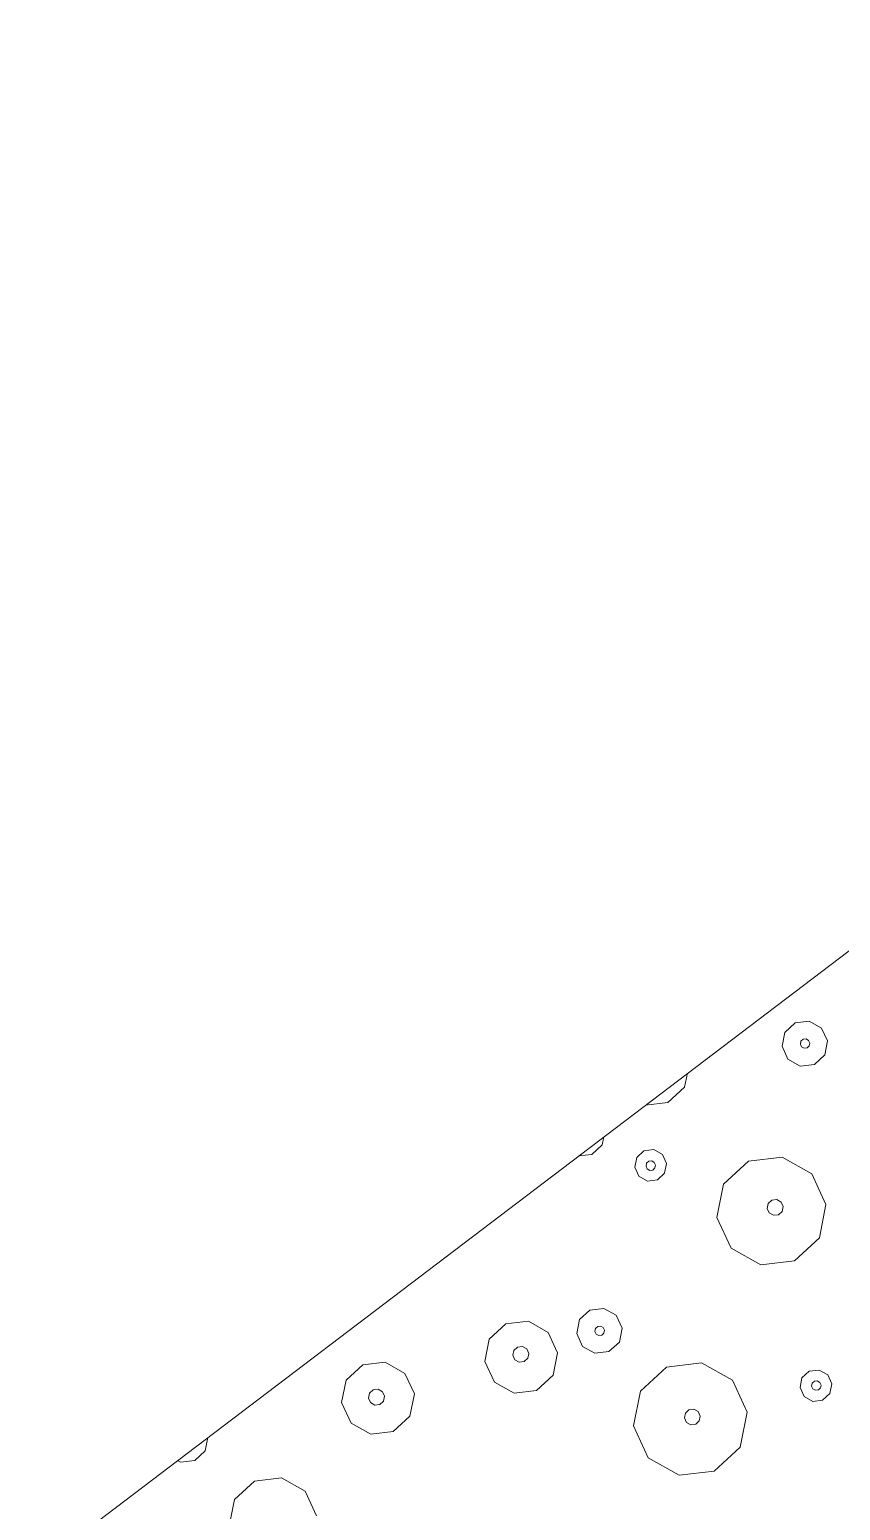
# Model space of a CAD drawing. Header units: metres. Extents: x -2858 to 512, y -1995 to 1252.
# Drawn here: x -468.06 to -465.23, y -185.13 to -179.96 of the extents above; entities that cross this region are included whole.
import ezdxf

# ---------------------------------------------------------------- set-up
doc = ezdxf.new("R2010")
doc.units = ezdxf.units.M
doc.layers.add('Calque commun', color=7, linetype='Continuous')

# ---------------------------------------------------------------- blocks, each defined once
blk = doc.blocks.new('pattern')
at = {"layer": 'Calque commun', "color": 54, "linetype": 'Continuous', "lineweight": 9}
for p, q in [((95.4791, 103.3531), (95.5089, 103.3707)), ((95.5089, 103.3707), (95.5434, 103.3674)), ((95.5434, 103.3674), (95.5693, 103.3445)), ((95.4653, 103.3214), (95.4791, 103.3531)), ((95.4729, 103.2876), (95.4653, 103.3214)), ((95.5031, 103.3185), (95.5072, 103.328)), ((95.5054, 103.3084), (95.5031, 103.3185)), ((95.5132, 103.3015), (95.5054, 103.3084)), ((95.5072, 103.328), (95.5162, 103.3333)), ((95.5162, 103.3333), (95.5265, 103.3323)), ((95.5324, 103.3058), (95.5235, 103.3005)), ((95.5265, 103.3323), (95.5343, 103.3255)), ((95.5366, 103.3153), (95.5324, 103.3058)), ((95.5343, 103.3255), (95.5366, 103.3153)), ((95.5768, 103.3107), (95.5631, 103.279)), ((95.5693, 103.3445), (95.5768, 103.3107)), ((95.4988, 103.2647), (95.4729, 103.2876)), ((95.5333, 103.2614), (95.4988, 103.2647)), ((95.5235, 103.3005), (95.5132, 103.3015)), ((95.5631, 103.279), (95.5333, 103.2614)), ((95.7508, 103.1988), (95.8573, 103.2616)), ((95.8573, 103.2616), (95.9803, 103.2499)), ((95.9803, 103.2499), (96.073, 103.1681)), ((95.7016, 103.0854), (95.7508, 103.1988)), ((96.073, 103.1681), (96.0998, 103.0474)), ((95.7285, 102.9647), (95.7016, 103.0854)), ((95.8629, 103.0696), (95.8697, 103.0855)), ((95.8666, 103.0527), (95.8629, 103.0696)), ((95.8796, 103.0413), (95.8666, 103.0527)), ((95.8697, 103.0855), (95.8847, 103.0943)), ((95.8847, 103.0943), (95.9019, 103.0927)), ((95.9117, 103.0484), (95.8968, 103.0396)), ((95.9019, 103.0927), (95.9148, 103.0812)), ((95.9186, 103.0643), (95.9117, 103.0484)), ((95.9148, 103.0812), (95.9186, 103.0643)), ((96.0998, 103.0474), (96.0507, 102.934)), ((95.8968, 103.0396), (95.8796, 103.0413)), ((95.0263, 102.9201), (95.1285, 102.9805)), ((95.1285, 102.9805), (95.2467, 102.9692)), ((95.2467, 102.9692), (95.3356, 102.8907)), ((95.8212, 102.8829), (95.7285, 102.9647)), ((94.9791, 102.8113), (95.0263, 102.9201)), ((96.0507, 102.934), (95.9442, 102.8712)), ((95.3356, 102.8907), (95.3614, 102.7748)), ((95.9442, 102.8712), (95.8212, 102.8829)), ((95.0049, 102.6954), (94.9791, 102.8113)), ((95.1244, 102.7971), (95.1313, 102.8129)), ((95.1282, 102.7802), (95.1244, 102.7971)), ((95.1313, 102.8129), (95.1462, 102.8217)), ((95.1462, 102.8217), (95.1634, 102.8201)), ((95.1634, 102.8201), (95.1764, 102.8086)), ((95.1802, 102.7917), (95.1733, 102.7759)), ((95.1764, 102.8086), (95.1802, 102.7917)), ((95.1412, 102.7687), (95.1282, 102.7802)), ((95.1584, 102.7671), (95.1412, 102.7687)), ((95.1733, 102.7759), (95.1584, 102.7671)), ((95.3614, 102.7748), (95.3142, 102.666)), ((95.0939, 102.6169), (95.0049, 102.6954)), ((95.8232, 102.6772), (95.8658, 102.7024)), ((95.8658, 102.7024), (95.915, 102.6977)), ((95.915, 102.6977), (95.9521, 102.6649)), ((95.3142, 102.666), (95.212, 102.6056)), ((95.8035, 102.6319), (95.8232, 102.6772)), ((95.8657, 102.6267), (95.8699, 102.6363)), ((95.8699, 102.6363), (95.8788, 102.6415)), ((95.8788, 102.6415), (95.8891, 102.6405)), ((95.8891, 102.6405), (95.8969, 102.6337)), ((95.8969, 102.6337), (95.8992, 102.6235)), ((95.9521, 102.6649), (95.9628, 102.6167)), ((95.212, 102.6056), (95.0939, 102.6169)), ((95.8143, 102.5836), (95.8035, 102.6319)), ((95.8514, 102.5509), (95.8143, 102.5836)), ((95.868, 102.6166), (95.8657, 102.6267)), ((95.8758, 102.6097), (95.868, 102.6166)), ((95.8861, 102.6087), (95.8758, 102.6097)), ((95.8951, 102.614), (95.8861, 102.6087)), ((95.8992, 102.6235), (95.8951, 102.614)), ((95.9628, 102.6167), (95.9432, 102.5713)), ((96.0383, 102.5668), (96.1064, 102.6071)), ((96.1064, 102.6071), (96.1851, 102.5996)), ((96.1851, 102.5996), (96.2444, 102.5472)), ((94.577, 102.4974), (94.5967, 102.5428)), ((94.5967, 102.5428), (94.6393, 102.5679)), ((94.6393, 102.5679), (94.6885, 102.5632)), ((94.6885, 102.5632), (94.7255, 102.5305)), ((94.7255, 102.5305), (94.7363, 102.4822)), ((95.9006, 102.5462), (95.8514, 102.5509)), ((95.9432, 102.5713), (95.9006, 102.5462)), ((96.0068, 102.4943), (96.0383, 102.5668)), ((96.2444, 102.5472), (96.2616, 102.47)), ((94.5878, 102.4491), (94.577, 102.4974)), ((94.6392, 102.4923), (94.6433, 102.5018)), ((94.6415, 102.4821), (94.6392, 102.4923)), ((94.6492, 102.4753), (94.6415, 102.4821)), ((94.6433, 102.5018), (94.6523, 102.5071)), ((94.6523, 102.5071), (94.6626, 102.5061)), ((94.6685, 102.4796), (94.6596, 102.4743)), ((94.6626, 102.5061), (94.6704, 102.4992)), ((94.6727, 102.4891), (94.6685, 102.4796)), ((94.6704, 102.4992), (94.6727, 102.4891)), ((94.7363, 102.4822), (94.7166, 102.4369)), ((96.024, 102.4171), (96.0068, 102.4943)), ((96.0998, 102.4769), (96.1067, 102.4928)), ((96.1067, 102.4928), (96.1216, 102.5016)), ((96.1216, 102.5016), (96.1388, 102.4999)), ((96.1388, 102.4999), (96.1518, 102.4885)), ((96.1518, 102.4885), (96.1555, 102.4716)), ((94.6248, 102.4164), (94.5878, 102.4491)), ((94.6596, 102.4743), (94.6492, 102.4753)), ((94.7166, 102.4369), (94.674, 102.4117)), ((95.291, 102.4092), (95.3208, 102.4268)), ((95.3208, 102.4268), (95.3553, 102.4235)), ((96.1036, 102.46), (96.0998, 102.4769)), ((96.1165, 102.4486), (96.1036, 102.46)), ((96.1338, 102.4469), (96.1165, 102.4486)), ((96.1487, 102.4557), (96.1338, 102.4469)), ((96.1555, 102.4716), (96.1487, 102.4557)), ((96.2616, 102.47), (96.2302, 102.3974)), ((94.674, 102.4117), (94.6248, 102.4164)), ((95.2772, 102.3774), (95.291, 102.4092)), ((95.2848, 102.3437), (95.2772, 102.3774)), ((95.3167, 102.3747), (95.3208, 102.3842)), ((95.3189, 102.3645), (95.3167, 102.3747)), ((95.3208, 102.3842), (95.3297, 102.3895)), ((95.3297, 102.3895), (95.3401, 102.3885)), ((95.3401, 102.3885), (95.3479, 102.3816)), ((95.3479, 102.3816), (95.3501, 102.3715)), ((95.3553, 102.4235), (95.3812, 102.4006)), ((95.3812, 102.4006), (95.3887, 102.3668)), ((96.0833, 102.3647), (96.024, 102.4171)), ((96.2302, 102.3974), (96.162, 102.3572)), ((95.3107, 102.3207), (95.2848, 102.3437)), ((95.3267, 102.3577), (95.3189, 102.3645)), ((95.3371, 102.3567), (95.3267, 102.3577)), ((95.346, 102.362), (95.3371, 102.3567)), ((95.375, 102.3351), (95.3452, 102.3175)), ((95.3501, 102.3715), (95.346, 102.362)), ((95.3887, 102.3668), (95.375, 102.3351)), ((96.162, 102.3572), (96.0833, 102.3647)), ((96.4788, 102.2893), (96.547, 102.3295)), ((96.547, 102.3295), (96.6257, 102.322)), ((95.0077, 102.2532), (95.0504, 102.2784)), ((95.0504, 102.2784), (95.1291, 102.2709)), ((95.1291, 102.2709), (95.1884, 102.2185)), ((95.3452, 102.3175), (95.3107, 102.3207)), ((96.4474, 102.2167), (96.4788, 102.2893)), ((96.6257, 102.322), (96.685, 102.2696)), ((96.9867, 102.2318), (97.0245, 102.3189)), ((96.5547, 102.2167), (96.5696, 102.2255)), ((96.5696, 102.2255), (96.5868, 102.2239)), ((96.5868, 102.2239), (96.5998, 102.2124)), ((96.685, 102.2696), (96.7022, 102.1924)), ((97.0073, 102.1391), (96.9867, 102.2318)), ((95.1884, 102.2185), (95.1885, 102.2181)), ((95.3682, 102.1833), (95.3926, 102.1976)), ((95.3926, 102.1976), (95.4418, 102.193)), ((95.4418, 102.193), (95.4765, 102.1623)), ((96.4646, 102.1395), (96.4474, 102.2167)), ((96.5478, 102.2009), (96.5547, 102.2167)), ((96.5516, 102.184), (96.5478, 102.2009)), ((96.5645, 102.1725), (96.5516, 102.184)), ((96.5818, 102.1709), (96.5645, 102.1725)), ((96.5967, 102.1797), (96.5818, 102.1709)), ((96.6035, 102.1955), (96.5967, 102.1797)), ((96.5998, 102.2124), (96.6035, 102.1955)), ((96.7022, 102.1924), (96.6707, 102.1198)), ((96.5239, 102.0871), (96.4646, 102.1395)), ((96.6707, 102.1198), (96.6026, 102.0796)), ((97.0785, 102.0763), (97.0073, 102.1391)), ((97.2548, 102.1156), (97.173, 102.0673)), ((96.6026, 102.0796), (96.5239, 102.0871)), ((97.173, 102.0673), (97.0785, 102.0763)), ((97.0741, 101.8526), (97.1149, 101.8767)), ((97.1149, 101.8767), (97.1642, 101.872)), ((97.1642, 101.872), (97.2012, 101.8393)), ((97.2012, 101.8393), (97.2039, 101.8275))]:
    blk.add_line(p, q, dxfattribs=at)
at = {"layer": 'Calque commun', "color": 7, "linetype": 'Continuous', "lineweight": 9}
mesh = blk.add_polyface(dxfattribs=at)
corners = [(70.8497, 113.5412), (53.8349, 19.1692), (74.7282, 106.3237), (76.0435, 113.5984), (74.769, 106.1763), (58.8077, 18.2701), (114.1703, 105.207), (114.1703, 98.5387)]
mesh.append_faces([[corners[k] for k in face] for face in [(3, 4, 6)]], dxfattribs={"vtx0": -1, "vtx1": -1, "color": 7})
mesh.append_faces([[corners[k] for k in face] for face in [(3, 2, 4)]], dxfattribs={"vtx0": -1, "vtx2": -1, "color": 7})
mesh.append_faces([[corners[k] for k in face] for face in [(5, 2, 1)]], dxfattribs={"vtx1": -1, "color": 7})
mesh.append_faces([[corners[k] for k in face] for face in [(0, 1, 2), (3, 0, 2)]], dxfattribs={"vtx1": -1, "vtx2": -1, "color": 7})
mesh.append_faces([[corners[k] for k in face] for face in [(4, 7, 6)]], dxfattribs={"vtx2": -1, "color": 7})

msp = doc.modelspace()

# ---------------------------------------------------------------- block references
at = {"layer": 'Calque commun', "color": 0, "linetype": 'ByBlock', "lineweight": -2, "rotation": 228.1617603435354}
msp.add_blockref('pattern', (-478.5712, -44.6144), dxfattribs=at)

doc.saveas('drawing.dxf')
